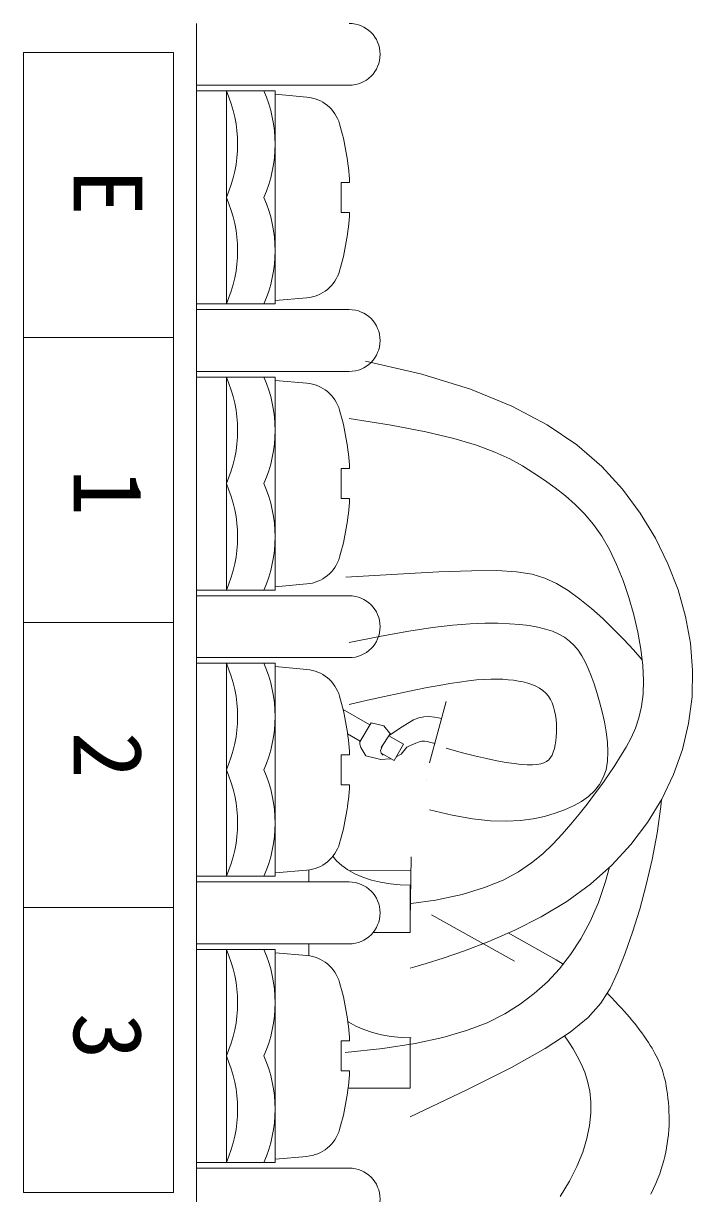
# Model space of a CAD drawing. Units: millimetres, scale not verified. Extents: x -62 to 63, y -56 to 57.
# Drawn here: x 23.45 to 27.02, y 13.61 to 19.85 of the extents above; entities that cross this region are included whole.
import ezdxf
from ezdxf.enums import TextEntityAlignment as Align

# ---------------------------------------------------------------- set-up
doc = ezdxf.new("R2010")
doc.units = ezdxf.units.MM
doc.header["$LTSCALE"] = 0.125
doc.layers.add('0-2_GAIKEI', color=1, linetype='Continuous', lineweight=18)
doc.styles.add('ＭＳ ゴシック', font='')
doc.styles.get('ＭＳ ゴシック').set_extended_font_data('MS Gothic')

msp = doc.modelspace()

# ---------------------------------------------------------------- linework, layer by layer
at = {"layer": '0-2_GAIKEI'}
for p, q in [((24.3719, 19.5156), (24.3719, 19.8456)), ((24.2496, 19.691), (23.4496, 19.691)), ((23.4496, 19.691), (23.4496, 13.611)), ((24.2496, 19.691), (24.2496, 13.611)), ((24.3719, 18.3496), (24.3719, 19.4856)), ((24.5319, 18.3496), (24.5319, 19.4856)), ((24.7919, 18.3676), (24.7919, 19.4676)), ((24.3719, 11.8856), (24.3719, 18.3196)), ((24.2496, 18.171), (23.4496, 18.171)), ((25.1869, 17.9896), (24.3719, 17.9896)), ((24.7919, 17.9596), (24.3719, 17.9596)), ((24.5319, 16.8236), (24.5319, 17.9596)), ((24.7919, 16.8236), (24.7919, 17.9596)), ((24.7919, 17.9416), (24.9613, 17.9268)), ((25.1869, 17.7396), (25.4108, 17.7041)), ((25.4108, 17.7041), (25.595, 17.6684)), ((25.595, 17.6684), (25.7449, 17.6324)), ((25.7449, 17.6324), (25.866, 17.5963)), ((25.866, 17.5963), (25.9637, 17.5598)), ((25.9637, 17.5598), (26.0435, 17.5229)), ((25.1448, 17.4716), (25.1448, 17.3116)), ((25.1896, 17.4716), (25.1448, 17.4716)), ((26.0435, 17.5229), (26.1109, 17.4856)), ((26.1109, 17.4856), (26.1713, 17.4479)), ((26.1713, 17.4479), (26.2293, 17.4096)), ((26.2293, 17.4096), (26.2855, 17.3697)), ((26.2855, 17.3697), (26.3399, 17.3272)), ((25.1896, 17.3116), (25.1448, 17.3116)), ((26.3399, 17.3272), (26.3921, 17.2811)), ((26.3921, 17.2811), (26.4419, 17.2303)), ((26.4419, 17.2303), (26.4892, 17.1739)), ((26.4892, 17.1739), (26.5338, 17.1108)), ((26.5338, 17.1108), (26.5753, 17.0399)), ((26.5753, 17.0399), (26.6136, 16.9608)), ((25.4445, 16.9086), (25.6651, 16.9205)), ((25.6651, 16.9205), (25.8392, 16.927)), ((25.8392, 16.927), (25.9749, 16.9277)), ((25.9749, 16.9277), (26.0801, 16.9218)), ((26.0801, 16.9218), (26.1628, 16.9088)), ((26.6136, 16.9608), (26.6483, 16.875)), ((24.7919, 16.8416), (24.9613, 16.8564)), ((25.1695, 16.8921), (25.4445, 16.9086)), ((26.1628, 16.9088), (26.2311, 16.888)), ((26.2311, 16.888), (26.2928, 16.8588)), ((26.2928, 16.8588), (26.3546, 16.8211)), ((26.6483, 16.875), (26.6789, 16.7847)), ((24.7919, 16.8236), (24.3719, 16.8236)), ((25.1869, 16.7936), (24.3719, 16.7936)), ((26.3546, 16.8211), (26.4169, 16.7761)), ((26.4169, 16.7761), (26.4787, 16.7257)), ((26.4787, 16.7257), (26.5393, 16.6716)), ((26.6789, 16.7847), (26.7051, 16.6921)), ((26.5393, 16.6716), (26.5975, 16.6157)), ((26.7051, 16.6921), (26.7263, 16.5993)), ((24.2496, 16.651), (23.4496, 16.651)), ((25.3576, 16.5783), (25.5048, 16.6047)), ((25.5048, 16.6047), (25.6312, 16.6239)), ((25.6312, 16.6239), (25.7394, 16.6368)), ((25.7394, 16.6368), (25.8319, 16.6444)), ((25.8319, 16.6444), (25.9113, 16.6476)), ((25.9113, 16.6476), (25.9802, 16.6474)), ((25.9802, 16.6474), (26.0412, 16.6447)), ((26.0412, 16.6447), (26.0966, 16.6403)), ((26.0966, 16.6403), (26.147, 16.6342)), ((26.147, 16.6342), (26.1927, 16.6263)), ((26.1927, 16.6263), (26.2341, 16.6163)), ((26.2341, 16.6163), (26.2714, 16.6041)), ((26.2714, 16.6041), (26.3049, 16.5894)), ((26.5975, 16.6157), (26.6524, 16.5597)), ((26.7263, 16.5993), (26.7423, 16.5084)), ((25.1869, 16.5436), (25.3576, 16.5783)), ((26.3049, 16.5894), (26.3351, 16.5721)), ((26.3351, 16.5721), (26.3621, 16.552)), ((26.3621, 16.552), (26.3863, 16.5289)), ((26.6524, 16.5597), (26.7031, 16.5053)), ((26.3863, 16.5289), (26.4082, 16.5028)), ((26.4082, 16.5028), (26.4279, 16.4735)), ((26.4279, 16.4735), (26.4459, 16.4409)), ((26.7031, 16.5053), (26.7486, 16.4544)), ((26.7423, 16.5084), (26.7525, 16.4216)), ((25.1869, 16.4636), (24.3719, 16.4636)), ((24.7919, 16.4336), (24.3719, 16.4336)), ((24.5319, 15.2976), (24.5319, 16.4336)), ((24.7919, 15.2976), (24.7919, 16.4336)), ((24.7919, 16.4156), (24.9613, 16.4008)), ((26.4459, 16.4409), (26.4625, 16.4051)), ((26.7525, 16.4216), (26.7565, 16.3411)), ((25.906, 16.3475), (25.9421, 16.349)), ((25.9421, 16.349), (25.9753, 16.3493)), ((25.9753, 16.3493), (26.0061, 16.3483)), ((26.0061, 16.3483), (26.0351, 16.3461)), ((26.4625, 16.4051), (26.4781, 16.3659)), ((26.4781, 16.3659), (26.4931, 16.3233)), ((25.4585, 16.2744), (25.5343, 16.2903)), ((25.5343, 16.2903), (25.6035, 16.3041)), ((25.6035, 16.3041), (25.6666, 16.3158)), ((25.6666, 16.3158), (25.724, 16.3257)), ((25.724, 16.3257), (25.7761, 16.3337)), ((25.7761, 16.3337), (25.8235, 16.3399)), ((25.8235, 16.3399), (25.8667, 16.3445)), ((25.8667, 16.3445), (25.906, 16.3475)), ((26.0351, 16.3461), (26.0627, 16.343)), ((26.0627, 16.343), (26.0893, 16.3389)), ((26.0893, 16.3389), (26.1149, 16.3339)), ((26.1149, 16.3339), (26.1391, 16.3276)), ((26.1391, 16.3276), (26.162, 16.3201)), ((26.162, 16.3201), (26.1833, 16.3111)), ((26.1833, 16.3111), (26.2028, 16.3006)), ((26.2028, 16.3006), (26.2204, 16.2884)), ((26.2204, 16.2884), (26.2359, 16.2744)), ((26.4931, 16.3233), (26.5078, 16.2771)), ((26.7565, 16.3411), (26.7541, 16.2684)), ((25.1869, 16.2136), (25.2853, 16.2361)), ((25.2853, 16.2361), (25.3756, 16.2564)), ((25.3756, 16.2564), (25.4585, 16.2744)), ((25.7052, 16.2304), (25.6163, 15.9022)), ((26.2359, 16.2744), (26.2492, 16.2585)), ((26.2492, 16.2585), (26.2604, 16.2409)), ((26.2604, 16.2409), (26.2696, 16.2218)), ((26.5078, 16.2771), (26.5223, 16.2276)), ((26.5223, 16.2276), (26.5361, 16.1754)), ((26.7541, 16.2684), (26.7457, 16.2028)), ((25.1545, 16.1872), (25.2969, 16.1049)), ((26.2696, 16.2218), (26.277, 16.2014)), ((26.277, 16.2014), (26.2828, 16.1799)), ((26.2828, 16.1799), (26.2871, 16.1576)), ((26.5361, 16.1754), (26.5483, 16.1217)), ((26.7457, 16.2028), (26.7319, 16.1431)), ((25.2447, 16.0155), (25.305, 16.1163)), ((25.305, 16.1163), (25.372, 16.1)), ((25.372, 16.1), (25.4097, 16.0539)), ((25.4973, 16.1124), (25.4547, 16.0853)), ((25.5309, 16.1313), (25.4973, 16.1124)), ((25.559, 16.143), (25.5309, 16.1313)), ((25.5849, 16.1486), (25.559, 16.143)), ((25.6117, 16.1492), (25.5849, 16.1486)), ((25.6429, 16.1458), (25.6117, 16.1492)), ((25.6818, 16.1394), (25.6429, 16.1458)), ((26.2871, 16.1576), (26.2901, 16.1347)), ((26.2901, 16.1347), (26.292, 16.1114)), ((26.292, 16.1114), (26.2928, 16.0878)), ((26.5483, 16.1217), (26.5581, 16.0675)), ((26.7319, 16.1431), (26.7133, 16.0881)), ((25.1786, 16.0577), (25.2458, 16.019)), ((25.358, 15.9847), (25.4056, 16.0567)), ((25.3983, 16.0464), (25.4762, 16.0014)), ((25.4547, 16.0853), (25.4, 16.0488)), ((26.2914, 16.0415), (26.2891, 16.0193)), ((26.2926, 16.0645), (26.2914, 16.0415)), ((26.2928, 16.0878), (26.2926, 16.0645)), ((26.5581, 16.0675), (26.5647, 16.0138)), ((26.6906, 16.0364), (26.6642, 15.9869)), ((26.7133, 16.0881), (26.6906, 16.0364)), ((25.2446, 16.0014), (25.2447, 16.0155)), ((25.2492, 15.9842), (25.2446, 16.0014)), ((25.2492, 15.9842), (25.276, 15.9409)), ((25.3688, 16.003), (25.3542, 15.9679)), ((25.4762, 16.0014), (25.4262, 15.9148)), ((25.4952, 15.9856), (25.4636, 15.9493)), ((25.5218, 15.9985), (25.4952, 15.9856)), ((25.5426, 16.0079), (25.5218, 15.9985)), ((25.5595, 16.0142), (25.5426, 16.0079)), ((25.5741, 16.0174), (25.5595, 16.0142)), ((25.5883, 16.0179), (25.5741, 16.0174)), ((25.6037, 16.0159), (25.5883, 16.0179)), ((25.6222, 16.0117), (25.6037, 16.0159)), ((25.6456, 16.0053), (25.6222, 16.0117)), ((25.785, 15.9584), (25.7052, 15.9804)), ((26.2812, 15.9784), (26.2756, 15.9604)), ((26.2857, 15.9982), (26.2812, 15.9784)), ((26.2891, 16.0193), (26.2857, 15.9982)), ((26.5647, 16.0138), (26.5672, 15.9616)), ((26.6642, 15.9869), (26.6348, 15.9383)), ((25.1448, 15.9456), (25.1448, 15.7856)), ((25.1896, 15.9456), (25.1448, 15.9456)), ((25.276, 15.9409), (25.356, 15.9205)), ((25.3542, 15.9679), (25.358, 15.954)), ((25.356, 15.9205), (25.4042, 15.9234)), ((25.3578, 15.9543), (25.4262, 15.9148)), ((25.358, 15.954), (25.3687, 15.9439)), ((25.4089, 15.9248), (25.4042, 15.9234)), ((25.4636, 15.9493), (25.4377, 15.9347)), ((25.8562, 15.9401), (25.785, 15.9584)), ((25.9195, 15.9252), (25.8562, 15.9401)), ((25.9754, 15.9135), (25.9195, 15.9252)), ((26.0245, 15.9047), (25.9754, 15.9135)), ((26.2511, 15.9189), (26.2394, 15.9095)), ((26.2607, 15.9305), (26.2511, 15.9189)), ((26.2688, 15.9443), (26.2607, 15.9305)), ((26.2756, 15.9604), (26.2688, 15.9443)), ((26.5648, 15.912), (26.5568, 15.8659)), ((26.5672, 15.9616), (26.5648, 15.912)), ((26.6348, 15.9383), (26.603, 15.8894)), ((26.0674, 15.8984), (26.0245, 15.9047)), ((26.1047, 15.8943), (26.0674, 15.8984)), ((26.137, 15.8923), (26.1047, 15.8943)), ((26.1647, 15.892), (26.137, 15.8923)), ((26.1884, 15.8935), (26.1647, 15.892)), ((26.2085, 15.8969), (26.1884, 15.8935)), ((26.2254, 15.9022), (26.2085, 15.8969)), ((26.2394, 15.9095), (26.2254, 15.9022)), ((26.5568, 15.8659), (26.5424, 15.8242)), ((26.603, 15.8894), (26.5693, 15.8391)), ((25.6008, 15.8116), (25.6006, 15.8116)), ((26.5217, 15.7868), (26.4952, 15.7533)), ((26.5337, 15.7875), (26.496, 15.735)), ((26.5424, 15.8242), (26.5217, 15.7868)), ((26.5693, 15.8391), (26.5337, 15.7875)), ((25.1896, 15.7856), (25.1448, 15.7856)), ((26.496, 15.735), (26.4562, 15.6819)), ((26.4952, 15.7533), (26.4631, 15.7234)), ((26.3834, 15.6733), (26.3363, 15.6523)), ((26.4257, 15.6969), (26.3834, 15.6733)), ((26.4562, 15.6819), (26.414, 15.6285)), ((26.4631, 15.7234), (26.4257, 15.6969)), ((26.8545, 15.7098), (26.7787, 15.5852)), ((25.737, 15.6233), (25.6163, 15.6522)), ((25.8445, 15.6043), (25.737, 15.6233)), ((25.9401, 15.594), (25.8445, 15.6043)), ((26.1683, 15.604), (26.1006, 15.595)), ((26.2293, 15.6173), (26.1683, 15.604)), ((26.285, 15.6337), (26.2293, 15.6173)), ((26.3363, 15.6523), (26.285, 15.6337)), ((26.414, 15.6285), (26.3695, 15.5751)), ((26.025, 15.5913), (25.9401, 15.594)), ((26.1006, 15.595), (26.025, 15.5913)), ((26.3695, 15.5751), (26.3224, 15.522)), ((26.7787, 15.5852), (26.6896, 15.4673)), ((26.3224, 15.522), (26.2726, 15.4696)), ((26.2194, 15.4183), (26.16, 15.3687)), ((26.2726, 15.4696), (26.2194, 15.4183)), ((26.6896, 15.4673), (26.5878, 15.3569)), ((25.1199, 15.3807), (25.1004, 15.4051)), ((25.1471, 15.3554), (25.1199, 15.3807)), ((25.1798, 15.3322), (25.1471, 15.3554)), ((25.5176, 15.4023), (25.5119, 15.0583)), ((26.16, 15.3687), (26.0908, 15.3215)), ((26.5878, 15.3569), (26.4737, 15.2551)), ((24.7919, 15.2976), (24.3719, 15.2976)), ((24.7919, 15.3156), (24.9613, 15.3304)), ((24.9719, 15.2676), (24.9719, 15.3316)), ((25.2175, 15.3113), (25.1798, 15.3322)), ((25.5164, 15.326), (25.187, 15.3282)), ((25.2595, 15.293), (25.2175, 15.3113)), ((25.3053, 15.2777), (25.2595, 15.293)), ((26.0908, 15.3215), (26.0084, 15.2774)), ((26.5546, 15.2692), (26.5752, 15.3457)), ((25.1869, 15.2676), (24.3719, 15.2676)), ((25.3542, 15.2656), (25.3053, 15.2777)), ((25.4054, 15.2568), (25.3542, 15.2656)), ((25.4583, 15.2514), (25.4054, 15.2568)), ((25.5119, 15.2496), (25.4583, 15.2514)), ((25.5119, 14.9976), (25.5119, 15.2496)), ((25.9093, 15.2372), (25.7901, 15.2015)), ((26.0084, 15.2774), (25.9093, 15.2372)), ((26.4737, 15.2551), (26.3477, 15.1629)), ((26.5161, 15.1576), (26.5546, 15.2692)), ((25.6472, 15.171), (25.5176, 15.1523)), ((25.7901, 15.2015), (25.6472, 15.171)), ((26.3477, 15.1629), (26.2115, 15.0811)), ((24.2496, 15.131), (23.4496, 15.131)), ((26.4721, 15.0562), (26.5161, 15.1576)), ((25.6253, 15.093), (26.0682, 14.8459)), ((26.2115, 15.0811), (26.0707, 15.01)), ((26.4228, 14.964), (26.4721, 15.0562)), ((25.3142, 14.9976), (25.5119, 14.9976)), ((26.0707, 15.01), (25.9322, 14.9495)), ((26.2909, 14.8518), (26.0348, 14.9962)), ((25.1869, 14.9376), (24.3719, 14.9376)), ((24.9719, 14.8736), (24.9719, 14.9376)), ((25.9322, 14.9495), (25.8028, 14.8997)), ((26.3683, 14.8804), (26.4228, 14.964)), ((24.7919, 14.9076), (24.3719, 14.9076)), ((24.5319, 13.7716), (24.5319, 14.9076)), ((24.7919, 13.7716), (24.7919, 14.9076)), ((24.7919, 14.8896), (24.9613, 14.8748)), ((25.6892, 14.8607), (25.5983, 14.8325)), ((25.8028, 14.8997), (25.6892, 14.8607)), ((26.3281, 14.8292), (26.2909, 14.8518)), ((26.3087, 14.8045), (26.3683, 14.8804)), ((25.537, 14.815), (25.5119, 14.8084)), ((25.5983, 14.8325), (25.537, 14.815)), ((26.244, 14.7355), (26.3087, 14.8045)), ((26.1745, 14.6728), (26.244, 14.7355)), ((26.0996, 14.6155), (26.1745, 14.6728)), ((26.5288, 14.6211), (26.5623, 14.6748)), ((26.0166, 14.5636), (26.0996, 14.6155)), ((26.4611, 14.5448), (26.5288, 14.6211)), ((25.9223, 14.5168), (26.0166, 14.5636)), ((26.3655, 14.4658), (26.4611, 14.5448)), ((25.1852, 14.5196), (25.1798, 14.5235)), ((25.2229, 14.4987), (25.1852, 14.5196)), ((25.2649, 14.4805), (25.2229, 14.4987)), ((25.3107, 14.4652), (25.2649, 14.4805)), ((25.8134, 14.4752), (25.9223, 14.5168)), ((25.1448, 14.4196), (25.1448, 14.2596)), ((25.1896, 14.4196), (25.1448, 14.4196)), ((25.3596, 14.453), (25.3107, 14.4652)), ((25.4109, 14.4442), (25.3596, 14.453)), ((25.4637, 14.4388), (25.4109, 14.4442)), ((25.5173, 14.4371), (25.4637, 14.4388)), ((25.5119, 14.1676), (25.5119, 14.4372)), ((25.5386, 14.4067), (25.6866, 14.4385)), ((25.6866, 14.4385), (25.8134, 14.4752)), ((26.2324, 14.3788), (26.3655, 14.4658)), ((26.358, 14.4129), (26.3355, 14.4462)), ((25.166, 14.3575), (25.3662, 14.3798)), ((25.3662, 14.3798), (25.5386, 14.4067)), ((26.0521, 14.2782), (26.2324, 14.3788)), ((26.381, 14.3772), (26.358, 14.4129)), ((26.4035, 14.3389), (26.381, 14.3772)), ((26.4245, 14.2976), (26.4035, 14.3389)), ((26.4432, 14.253), (26.4245, 14.2976)), ((25.1896, 14.2596), (25.1448, 14.2596)), ((25.8152, 14.1585), (26.0521, 14.2782)), ((26.4586, 14.2047), (26.4432, 14.253)), ((25.1813, 14.1676), (25.5119, 14.1676)), ((26.4698, 14.1524), (26.4586, 14.2047)), ((25.5119, 14.0144), (25.8152, 14.1585)), ((26.4758, 14.0959), (26.4698, 14.1524)), ((26.4757, 14.0348), (26.4758, 14.0959)), ((26.4689, 13.9694), (26.4757, 14.0348)), ((26.4548, 13.9001), (26.4689, 13.9694)), ((26.4326, 13.8272), (26.4548, 13.9001)), ((24.7919, 13.7896), (24.9613, 13.8044)), ((26.4017, 13.751), (26.4326, 13.8272)), ((24.7919, 13.7716), (24.3719, 13.7716)), ((25.1869, 13.7416), (24.3719, 13.7416)), ((26.3616, 13.6719), (26.4017, 13.751)), ((26.3115, 13.5901), (26.3616, 13.6719)), ((24.2496, 13.611), (23.4496, 13.611))]:
    msp.add_line(p, q, dxfattribs=at)
at = {"layer": '0-2_GAIKEI', "color": 7}
for p, q in [((25.1869, 19.5156), (24.3719, 19.5156)), ((24.7919, 19.4676), (24.7919, 19.4856)), ((24.7919, 19.4676), (24.9613, 19.4528)), ((25.1896, 18.8376), (25.1448, 18.8376)), ((24.7919, 18.3496), (24.3719, 18.3496)), ((24.3719, 18.3196), (24.3719, 18.3496)), ((24.7919, 18.3676), (24.9613, 18.3824)), ((24.7919, 18.3496), (24.7919, 18.3676)), ((25.1869, 18.3196), (24.3719, 18.3196)), ((25.2742, 18.0446), (25.5751, 17.9753)), ((25.5751, 17.9753), (25.8341, 17.8952)), ((25.8341, 17.8952), (26.0553, 17.8051)), ((26.0553, 17.8051), (26.2429, 17.7059)), ((26.2429, 17.7059), (26.401, 17.5983)), ((26.401, 17.5983), (26.5337, 17.4832)), ((26.5337, 17.4832), (26.6451, 17.3614)), ((26.6451, 17.3614), (26.7395, 17.2338)), ((26.7395, 17.2338), (26.8201, 17.1012)), ((26.8201, 17.1012), (26.8874, 16.9646)), ((26.8874, 16.9646), (26.9412, 16.8249)), ((26.9412, 16.8249), (26.9812, 16.683)), ((26.9812, 16.683), (27.007, 16.54)), ((27.007, 16.54), (27.0186, 16.3967)), ((27.0186, 16.3967), (27.0155, 16.2541)), ((27.0155, 16.2541), (26.9974, 16.1131)), ((26.9974, 16.1131), (26.9643, 15.9747)), ((26.9643, 15.9747), (26.9165, 15.84)), ((26.9165, 15.84), (26.8545, 15.7098)), ((26.8296, 15.5272), (26.8497, 15.6693)), ((26.8497, 15.6693), (26.853, 15.7074)), ((26.8032, 15.3872), (26.8296, 15.5272)), ((26.7717, 15.2514), (26.8032, 15.3872)), ((26.7364, 15.1216), (26.7717, 15.2514)), ((26.6984, 14.9998), (26.7364, 15.1216)), ((26.6588, 14.8879), (26.6984, 14.9998)), ((26.619, 14.7878), (26.6588, 14.8879)), ((26.5783, 14.7003), (26.619, 14.7878)), ((26.5623, 14.6748), (26.5783, 14.7003)), ((26.5853, 14.651), (26.5623, 14.6748)), ((26.6057, 14.6299), (26.5853, 14.651)), ((26.6238, 14.611), (26.6057, 14.6299)), ((26.64, 14.5938), (26.6238, 14.611)), ((26.6549, 14.5776), (26.64, 14.5938)), ((26.6687, 14.5622), (26.6549, 14.5776)), ((26.6819, 14.5469), (26.6687, 14.5622)), ((26.695, 14.5313), (26.6819, 14.5469)), ((26.7081, 14.5149), (26.695, 14.5313)), ((26.7213, 14.498), (26.7081, 14.5149)), ((26.7344, 14.4806), (26.7213, 14.498)), ((26.7473, 14.4631), (26.7344, 14.4806)), ((26.7597, 14.4457), (26.7473, 14.4631)), ((26.7716, 14.4285), (26.7597, 14.4457)), ((26.7827, 14.4119), (26.7716, 14.4285)), ((26.7929, 14.3961), (26.7827, 14.4119)), ((26.8022, 14.3811), (26.7929, 14.3961)), ((26.8104, 14.367), (26.8022, 14.3811)), ((26.8179, 14.3536), (26.8104, 14.367)), ((26.8246, 14.3408), (26.8179, 14.3536)), ((26.8307, 14.3284), (26.8246, 14.3408)), ((26.8363, 14.3162), (26.8307, 14.3284)), ((26.8414, 14.3043), (26.8363, 14.3162)), ((26.8463, 14.2923), (26.8414, 14.3043)), ((26.851, 14.2802), (26.8463, 14.2923)), ((26.8555, 14.2678), (26.851, 14.2802)), ((26.8598, 14.2548), (26.8555, 14.2678)), ((26.8639, 14.2412), (26.8598, 14.2548)), ((26.8678, 14.2268), (26.8639, 14.2412)), ((26.8716, 14.2113), (26.8678, 14.2268)), ((26.8751, 14.1946), (26.8716, 14.2113)), ((26.8785, 14.1765), (26.8751, 14.1946)), ((26.8817, 14.1569), (26.8785, 14.1765)), ((26.8847, 14.1359), (26.8817, 14.1569)), ((26.8873, 14.1138), (26.8847, 14.1359)), ((26.8896, 14.0908), (26.8873, 14.1138)), ((26.8914, 14.0671), (26.8896, 14.0908)), ((26.8927, 14.0429), (26.8914, 14.0671)), ((26.8935, 14.0184), (26.8927, 14.0429)), ((26.8929, 13.9695), (26.8935, 13.9939)), ((26.8935, 13.9939), (26.8935, 14.0184)), ((26.8869, 13.8975), (26.8896, 13.9213)), ((26.8896, 13.9213), (26.8916, 13.9453)), ((26.8916, 13.9453), (26.8929, 13.9695)), ((26.8798, 13.8504), (26.8836, 13.8738)), ((26.8836, 13.8738), (26.8869, 13.8975)), ((26.8649, 13.7814), (26.8704, 13.8042)), ((26.8704, 13.8042), (26.8753, 13.8272)), ((26.8753, 13.8272), (26.8798, 13.8504)), ((26.8434, 13.7113), (26.8515, 13.7352)), ((26.8515, 13.7352), (26.8586, 13.7585)), ((26.8586, 13.7585), (26.8649, 13.7814)), ((26.8232, 13.6601), (26.834, 13.6863)), ((26.834, 13.6863), (26.8434, 13.7113)), ((26.7966, 13.6026), (26.8108, 13.6323)), ((26.8108, 13.6323), (26.8232, 13.6601))]:
    msp.add_line(p, q, dxfattribs=at)
for points in [[(24.7919, 19.4856), (24.3719, 19.4856), (24.3719, 19.5156)], [(25.1896, 18.9976), (25.1448, 18.9976), (25.1448, 18.8376)]]:
    msp.add_lwpolyline(points, dxfattribs=at)
for centre, radius, start, end in [((25.1869, 19.6806), 0.165, 270, 90), ((24.9439, 19.2535), 0.2, 16.25703, 85), ((23.7919, 18.9176), 1.4, 3.27583, 16.25703), ((23.7919, 18.9176), 1.4, 343.74297, 356.72417), ((24.9439, 18.5816), 0.2, 275, 343.74297)]:
    msp.add_arc(centre, radius, start, end, dxfattribs=at)
at = {"layer": '0-2_GAIKEI'}
for centre, radius, start, end in [((23.8898, 19.2016), 0.7021, 336.14136, 23.85864), ((24.0898, 19.2016), 0.7021, 336.14136, 23.85864), ((23.8898, 18.6336), 0.7021, 336.14136, 23.85864), ((24.0898, 18.6336), 0.7021, 336.14136, 23.85864), ((25.1869, 18.1546), 0.165, 270, 90), ((23.8898, 17.6756), 0.7021, 336.14136, 23.85864), ((24.0898, 17.6756), 0.7021, 336.14136, 23.85864), ((24.9439, 17.7275), 0.2, 16.25703, 85), ((23.7919, 17.3916), 1.4, 3.27583, 16.25703), ((23.8898, 17.1076), 0.7021, 336.14136, 23.85864), ((24.0898, 17.1076), 0.7021, 336.14136, 23.85864), ((23.7919, 17.3916), 1.4, 343.74297, 356.72417), ((24.9439, 17.0556), 0.2, 275, 343.74297), ((25.1869, 16.6286), 0.165, 270, 90), ((23.8898, 16.1496), 0.7021, 336.14136, 23.85864), ((24.0898, 16.1496), 0.7021, 336.14136, 23.85864), ((24.9439, 16.2015), 0.2, 16.25703, 85), ((23.7919, 15.8656), 1.4, 3.27583, 16.25703), ((23.8898, 15.5816), 0.7021, 336.14136, 23.85864), ((24.0898, 15.5816), 0.7021, 336.14136, 23.85864), ((23.7919, 15.8656), 1.4, 343.74297, 356.72417), ((24.9439, 15.5296), 0.2, 275, 343.74297), ((25.1869, 15.1026), 0.165, 270, 90), ((23.8898, 14.6236), 0.7021, 336.14136, 23.85864), ((24.0898, 14.6236), 0.7021, 336.14136, 23.85864), ((24.9439, 14.6755), 0.2, 16.25703, 85), ((23.7919, 14.3396), 1.4, 3.27583, 16.25703), ((23.8898, 14.0556), 0.7021, 336.14136, 23.85864), ((24.0898, 14.0556), 0.7021, 336.14136, 23.85864), ((23.7919, 14.3396), 1.4, 343.74297, 356.72417), ((24.9439, 14.0036), 0.2, 275, 343.74297), ((25.1869, 13.5766), 0.165, 270, 90)]:
    msp.add_arc(centre, radius, start, end, dxfattribs=at)

# ---------------------------------------------------------------- texts
at = {"layer": '0-2_GAIKEI', "color": 7, "style": 'ＭＳ ゴシック'}
for s, p in [('E', (23.6082, 19.0689)), ('1', (23.6082, 17.4689)), ('2', (23.6082, 16.0689)), ('3', (23.6082, 14.5689))]:
    msp.add_text(s, height=0.3666, rotation=270, dxfattribs=at).set_placement(p, align=Align.BOTTOM_LEFT)

doc.saveas('drawing.dxf')
